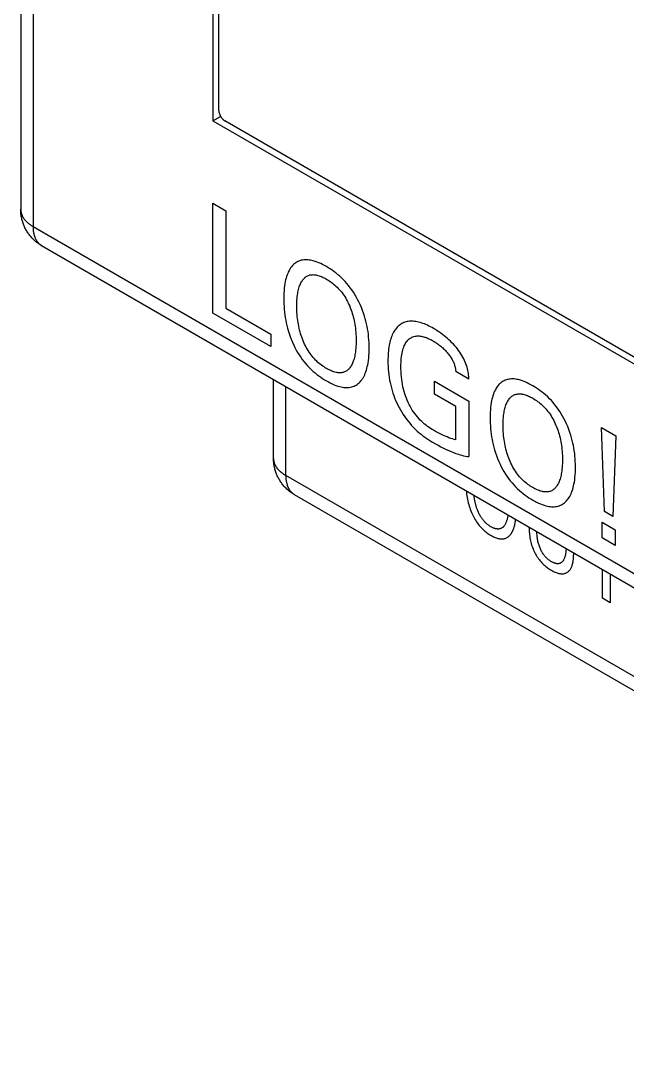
# Model space of a CAD drawing. Extents: x 0 to 420, y 0 to 297.
# Drawn here: x 152.38 to 166.81, y 137.94 to 162.54 of the extents above; entities that cross this region are included whole.
import ezdxf

# ---------------------------------------------------------------- set-up
doc = ezdxf.new("R2010")
doc.units = 0
doc.header["$LTSCALE"] = 23.1
doc.layers.add('40000_ISO', color=7, linetype='CONTINUOUS')

msp = doc.modelspace()

# ---------------------------------------------------------------- linework, layer by layer
at = {"layer": '40000_ISO', "color": 7, "linetype": 'CONTINUOUS'}
for p, q in [((152.384, 193.166), (152.384, 158.055)), ((152.677, 192.758), (152.677, 157.648)), ((156.955, 181.225), (156.955, 160.159)), ((157.096, 160.404), (157.096, 181.061)), ((156.955, 160.159), (157.137, 160.265)), ((156.955, 160.159), (180.289, 146.687)), ((180.218, 146.891), (157.237, 160.159)), ((156.955, 155.587), (156.955, 158.2)), ((156.955, 158.2), (157.264, 158.021)), ((157.264, 158.021), (157.264, 155.704)), ((152.677, 157.648), (226.923, 114.782)), ((157.264, 155.704), (158.332, 155.088)), ((158.332, 154.791), (156.955, 155.587)), ((158.332, 155.088), (158.332, 154.791)), ((158.394, 152.135), (158.394, 154.009)), ((162.223, 153.658), (162.223, 153.969)), ((162.223, 153.969), (163.039, 153.498)), ((163.039, 154.02), (162.729, 154.199)), ((158.687, 151.729), (158.687, 153.84)), ((162.729, 153.366), (162.223, 153.658)), ((163.039, 153.498), (163.039, 152.176)), ((162.729, 152.575), (162.729, 153.366)), ((166.262, 150.869), (166.195, 152.865)), ((166.195, 152.865), (166.532, 152.67)), ((166.532, 152.67), (166.464, 150.752)), ((232.933, 108.863), (158.687, 151.729)), ((233.14, 108.405), (158.894, 151.271)), ((166.464, 150.752), (166.262, 150.869)), ((166.206, 150.245), (166.206, 150.619)), ((166.206, 150.619), (166.52, 150.438)), ((166.52, 150.438), (166.52, 150.064)), ((166.52, 150.064), (166.206, 150.245)), ((166.218, 148.81), (166.218, 149.492)), ((166.401, 149.386), (166.401, 148.704)), ((166.401, 148.704), (166.218, 148.81))]:
    msp.add_line(p, q, dxfattribs=at)
for points in [[(157.096, 160.404), (157.096, 160.398), (157.096, 160.391), (157.097, 160.385), (157.098, 160.379), (157.098, 160.373), (157.099, 160.366), (157.101, 160.36), (157.102, 160.354), (157.103, 160.348), (157.105, 160.342), (157.107, 160.336), (157.109, 160.328), (157.111, 160.321), (157.114, 160.314), (157.117, 160.307), (157.12, 160.299), (157.123, 160.292), (157.126, 160.285), (157.13, 160.278), (157.133, 160.272), (157.137, 160.265), (157.141, 160.258), (157.145, 160.252), (157.15, 160.245), (157.154, 160.239), (157.158, 160.233), (157.163, 160.226), (157.168, 160.22), (157.173, 160.214), (157.178, 160.208), (157.183, 160.203), (157.188, 160.198), (157.192, 160.194), (157.197, 160.189), (157.202, 160.185), (157.206, 160.181), (157.211, 160.177), (157.216, 160.173), (157.221, 160.169), (157.227, 160.166), (157.232, 160.162), (157.237, 160.159)], [(152.884, 157.191), (152.86, 157.205), (152.836, 157.22), (152.813, 157.236), (152.79, 157.252), (152.768, 157.269), (152.746, 157.286), (152.724, 157.305), (152.703, 157.324), (152.683, 157.343), (152.663, 157.363), (152.647, 157.38), (152.631, 157.398), (152.616, 157.416), (152.601, 157.435), (152.586, 157.453), (152.572, 157.472), (152.558, 157.492), (152.545, 157.512), (152.532, 157.532), (152.52, 157.553), (152.508, 157.574), (152.496, 157.595), (152.486, 157.617), (152.475, 157.638), (152.466, 157.66), (152.457, 157.682), (152.448, 157.704), (152.44, 157.727), (152.432, 157.75), (152.425, 157.773), (152.418, 157.796), (152.412, 157.819), (152.407, 157.843), (152.402, 157.867), (152.398, 157.891), (152.394, 157.914), (152.391, 157.939), (152.388, 157.963), (152.386, 157.987), (152.385, 158.011), (152.384, 158.034), (152.384, 158.057)], [(152.384, 158.051), (152.384, 158.049), (152.384, 158.048), (152.384, 158.046), (152.384, 158.044), (152.384, 158.042)], [(152.384, 158.042), (152.385, 158.033), (152.385, 158.024), (152.386, 158.015), (152.388, 158.005), (152.389, 157.995), (152.392, 157.984), (152.394, 157.974), (152.397, 157.964), (152.4, 157.954), (152.403, 157.944), (152.407, 157.934), (152.411, 157.923), (152.415, 157.913), (152.42, 157.903), (152.425, 157.893), (152.43, 157.883), (152.435, 157.874), (152.441, 157.864), (152.447, 157.855), (152.453, 157.845), (152.46, 157.835), (152.467, 157.825), (152.475, 157.816), (152.482, 157.807), (152.49, 157.798), (152.498, 157.789), (152.506, 157.78), (152.516, 157.769), (152.527, 157.759), (152.538, 157.749), (152.549, 157.739), (152.56, 157.729), (152.572, 157.72), (152.583, 157.711), (152.596, 157.701), (152.609, 157.691), (152.622, 157.682), (152.636, 157.673), (152.649, 157.665), (152.663, 157.656), (152.677, 157.648)], [(152.677, 157.648), (152.677, 157.632), (152.677, 157.616), (152.678, 157.6), (152.679, 157.584), (152.68, 157.568), (152.682, 157.552), (152.684, 157.536), (152.686, 157.522), (152.688, 157.507), (152.691, 157.492), (152.694, 157.478), (152.697, 157.463), (152.701, 157.449), (152.705, 157.435), (152.709, 157.423), (152.713, 157.412), (152.717, 157.401), (152.721, 157.39), (152.725, 157.379), (152.73, 157.368), (152.735, 157.357), (152.74, 157.346), (152.746, 157.336), (152.751, 157.327), (152.757, 157.317), (152.763, 157.308), (152.769, 157.298), (152.775, 157.289), (152.782, 157.28), (152.789, 157.272), (152.796, 157.264), (152.803, 157.256), (152.81, 157.248), (152.817, 157.241), (152.825, 157.234), (152.833, 157.227), (152.841, 157.22), (152.849, 157.213), (152.857, 157.208), (152.864, 157.203), (152.871, 157.198)], [(152.871, 157.198), (152.873, 157.197), (152.874, 157.196), (152.876, 157.195), (152.878, 157.194), (152.879, 157.193)], [(152.881, 157.192), (152.882, 157.192), (227.13, 114.325)], [(158.873, 156.744), (158.848, 156.719), (158.825, 156.692), (158.803, 156.663), (158.783, 156.632), (158.764, 156.6), (158.747, 156.565), (158.732, 156.53), (158.718, 156.494), (158.705, 156.456), (158.694, 156.417), (158.683, 156.377), (158.675, 156.336), (158.667, 156.294), (158.658, 156.237), (158.651, 156.179), (158.646, 156.12), (158.643, 156.059), (158.641, 155.998), (158.64, 155.936), (158.641, 155.872), (158.643, 155.807), (158.646, 155.742), (158.651, 155.676), (158.658, 155.609), (158.666, 155.541), (158.675, 155.481), (158.686, 155.42), (158.698, 155.358), (158.712, 155.296), (158.727, 155.234), (158.745, 155.172), (158.766, 155.103), (158.79, 155.034), (158.816, 154.965), (158.845, 154.896), (158.876, 154.828), (158.905, 154.768), (158.936, 154.71), (158.969, 154.652), (159.004, 154.596), (159.041, 154.54), (159.079, 154.487), (159.119, 154.435), (159.161, 154.384), (159.204, 154.336), (159.248, 154.289), (159.293, 154.245), (159.338, 154.203), (159.382, 154.165), (159.427, 154.129), (159.472, 154.095), (159.517, 154.063), (159.562, 154.032), (159.608, 154.004), (159.654, 153.977), (159.699, 153.951), (159.744, 153.927), (159.79, 153.906), (159.835, 153.886), (159.88, 153.868), (159.924, 153.853), (159.968, 153.84), (160.002, 153.832), (160.036, 153.825), (160.07, 153.82), (160.102, 153.817), (160.135, 153.816), (160.166, 153.817), (160.197, 153.82), (160.227, 153.825), (160.256, 153.832), (160.284, 153.84), (160.311, 153.851), (160.337, 153.864), (160.362, 153.878), (160.386, 153.894), (160.409, 153.912), (160.431, 153.931)], [(160.431, 153.931), (160.454, 153.954), (160.475, 153.978), (160.495, 154.004), (160.514, 154.032), (160.532, 154.061), (160.548, 154.091), (160.563, 154.123), (160.578, 154.159), (160.592, 154.196), (160.605, 154.235), (160.616, 154.275), (160.626, 154.316), (160.635, 154.358), (160.642, 154.4), (160.651, 154.458), (160.658, 154.517), (160.663, 154.578), (160.666, 154.639), (160.668, 154.701), (160.669, 154.765), (160.668, 154.827), (160.666, 154.891), (160.662, 154.955), (160.657, 155.02), (160.65, 155.085), (160.642, 155.152), (160.632, 155.211), (160.621, 155.271), (160.609, 155.332), (160.594, 155.393), (160.578, 155.454), (160.56, 155.516), (160.538, 155.584), (160.513, 155.653), (160.486, 155.721), (160.457, 155.79), (160.425, 155.857), (160.395, 155.915), (160.364, 155.973), (160.33, 156.03), (160.295, 156.085), (160.259, 156.139), (160.221, 156.192), (160.181, 156.243), (160.139, 156.293), (160.097, 156.34), (160.053, 156.386), (160.009, 156.429), (159.964, 156.471), (159.92, 156.508), (159.876, 156.543), (159.832, 156.577), (159.788, 156.608), (159.743, 156.638), (159.698, 156.666), (159.654, 156.693), (159.608, 156.718), (159.563, 156.742), (159.519, 156.764), (159.474, 156.784), (159.43, 156.801), (159.385, 156.817), (159.342, 156.83), (159.308, 156.838), (159.274, 156.845), (159.241, 156.85), (159.208, 156.854), (159.176, 156.856), (159.145, 156.855), (159.114, 156.853), (159.084, 156.849), (159.055, 156.843), (159.028, 156.835), (159.001, 156.825), (158.975, 156.814), (158.95, 156.8), (158.926, 156.785), (158.903, 156.769), (158.881, 156.751), (158.873, 156.744)], [(159.099, 154.93), (159.082, 154.973), (159.066, 155.015), (159.052, 155.057), (159.039, 155.099), (159.027, 155.141), (159.016, 155.183), (159.005, 155.23), (158.995, 155.276), (158.986, 155.322), (158.978, 155.368), (158.972, 155.413), (158.966, 155.458), (158.961, 155.508), (158.957, 155.558), (158.953, 155.608), (158.951, 155.657), (158.95, 155.705), (158.95, 155.753), (158.95, 155.8), (158.951, 155.846), (158.953, 155.892), (158.957, 155.937), (158.961, 155.981), (158.966, 156.025), (158.971, 156.057), (158.977, 156.089), (158.983, 156.12), (158.991, 156.15), (158.999, 156.18), (159.007, 156.209), (159.017, 156.237), (159.027, 156.261), (159.037, 156.285), (159.048, 156.308), (159.061, 156.33), (159.073, 156.351), (159.087, 156.371), (159.102, 156.389), (159.115, 156.404), (159.129, 156.419), (159.143, 156.432), (159.158, 156.444), (159.174, 156.455), (159.191, 156.465), (159.208, 156.474), (159.225, 156.482), (159.244, 156.489), (159.262, 156.494), (159.281, 156.497), (159.301, 156.5), (159.321, 156.501), (159.342, 156.502), (159.363, 156.501), (159.384, 156.499), (159.406, 156.495), (159.428, 156.491), (159.452, 156.485), (159.477, 156.478), (159.502, 156.469), (159.527, 156.46), (159.552, 156.449), (159.577, 156.437), (159.603, 156.425), (159.628, 156.411), (159.654, 156.397), (159.682, 156.38), (159.711, 156.362), (159.74, 156.342), (159.768, 156.322), (159.797, 156.301), (159.825, 156.278), (159.853, 156.255), (159.88, 156.23), (159.909, 156.203), (159.936, 156.174), (159.963, 156.144), (159.99, 156.114), (160.016, 156.082), (160.041, 156.049), (160.065, 156.015), (160.088, 155.979), (160.111, 155.942), (160.132, 155.905), (160.152, 155.867), (160.172, 155.829), (160.19, 155.79), (160.207, 155.752), (160.211, 155.74)], [(160.211, 155.74), (160.227, 155.7), (160.242, 155.661), (160.256, 155.621), (160.269, 155.581), (160.281, 155.541), (160.291, 155.501), (160.303, 155.455), (160.313, 155.41), (160.322, 155.364), (160.33, 155.319), (160.336, 155.275), (160.342, 155.231), (160.348, 155.181), (160.352, 155.132), (160.355, 155.083), (160.357, 155.035), (160.359, 154.987), (160.359, 154.94), (160.359, 154.892), (160.357, 154.845), (160.355, 154.798), (160.352, 154.752), (160.348, 154.707), (160.343, 154.662), (160.338, 154.629), (160.332, 154.597), (160.326, 154.565), (160.319, 154.534), (160.311, 154.504), (160.302, 154.474), (160.293, 154.445), (160.283, 154.42), (160.273, 154.396), (160.262, 154.373), (160.251, 154.35), (160.238, 154.329), (160.224, 154.308), (160.21, 154.289), (160.197, 154.273), (160.183, 154.258), (160.169, 154.244), (160.154, 154.231), (160.138, 154.219), (160.121, 154.208), (160.104, 154.199), (160.086, 154.191), (160.068, 154.184), (160.049, 154.178), (160.03, 154.174), (160.01, 154.171), (159.99, 154.169), (159.969, 154.169), (159.948, 154.169), (159.926, 154.171), (159.904, 154.174), (159.882, 154.178), (159.857, 154.184), (159.832, 154.191), (159.807, 154.2), (159.782, 154.21), (159.756, 154.22), (159.731, 154.232), (159.705, 154.245), (159.679, 154.258), (159.654, 154.273), (159.624, 154.29), (159.596, 154.308), (159.567, 154.328), (159.538, 154.348), (159.509, 154.37), (159.481, 154.393), (159.453, 154.417), (159.425, 154.442), (159.397, 154.47), (159.369, 154.499), (159.342, 154.529), (159.315, 154.561), (159.289, 154.593), (159.264, 154.627), (159.24, 154.661), (159.217, 154.698), (159.194, 154.735), (159.173, 154.773), (159.153, 154.812), (159.133, 154.851), (159.116, 154.891), (159.099, 154.93)], [(163.039, 154.02), (163.039, 154.053), (163.038, 154.086), (163.035, 154.121), (163.03, 154.156), (163.025, 154.191), (163.017, 154.227), (163.009, 154.263), (162.998, 154.303), (162.985, 154.343), (162.971, 154.383), (162.955, 154.423), (162.937, 154.463), (162.918, 154.502), (162.897, 154.543), (162.873, 154.583), (162.848, 154.623), (162.823, 154.661), (162.796, 154.699), (162.768, 154.736), (162.736, 154.775), (162.704, 154.813), (162.672, 154.849), (162.638, 154.885), (162.604, 154.919), (162.567, 154.954), (162.53, 154.988), (162.492, 155.02), (162.454, 155.051), (162.416, 155.081), (162.373, 155.112), (162.33, 155.142), (162.288, 155.17), (162.245, 155.196), (162.202, 155.222), (162.165, 155.243), (162.128, 155.262), (162.091, 155.281), (162.055, 155.299), (162.018, 155.315), (161.982, 155.33), (161.945, 155.344), (161.909, 155.356), (161.873, 155.367), (161.841, 155.375), (161.81, 155.382), (161.778, 155.388), (161.748, 155.392), (161.717, 155.395), (161.687, 155.397), (161.657, 155.397), (161.628, 155.395), (161.6, 155.391), (161.573, 155.387), (161.547, 155.38), (161.521, 155.372), (161.496, 155.363), (161.472, 155.352), (161.448, 155.34), (161.425, 155.326), (161.403, 155.311), (161.382, 155.295), (161.36, 155.276), (161.339, 155.256), (161.319, 155.234), (161.3, 155.21), (161.282, 155.186), (161.265, 155.16), (161.249, 155.133), (161.234, 155.105), (161.219, 155.074), (161.206, 155.041), (161.193, 155.007), (161.182, 154.972), (161.171, 154.936), (161.162, 154.9), (161.153, 154.862), (161.146, 154.823), (161.138, 154.779), (161.132, 154.735), (161.127, 154.689), (161.123, 154.643), (161.12, 154.595), (161.118, 154.548), (161.116, 154.499), (161.116, 154.451)], [(162.729, 152.575), (162.689, 152.585), (162.648, 152.597), (162.608, 152.611), (162.567, 152.626), (162.523, 152.643), (162.479, 152.661), (162.435, 152.681), (162.391, 152.701), (162.344, 152.724), (162.296, 152.749), (162.249, 152.774), (162.202, 152.802), (162.166, 152.823), (162.13, 152.846), (162.095, 152.87), (162.059, 152.895), (162.024, 152.922), (161.989, 152.95), (161.954, 152.979), (161.919, 153.012), (161.884, 153.046), (161.85, 153.082), (161.817, 153.12), (161.785, 153.159), (161.753, 153.2), (161.724, 153.241), (161.696, 153.284), (161.67, 153.327), (161.645, 153.372), (161.621, 153.417), (161.599, 153.463), (161.576, 153.515), (161.555, 153.567), (161.535, 153.619), (161.518, 153.671), (161.503, 153.723), (161.487, 153.782), (161.474, 153.839), (161.462, 153.896), (161.453, 153.953), (161.445, 154.009), (161.437, 154.073), (161.432, 154.136), (161.428, 154.198), (161.426, 154.26), (161.426, 154.32), (161.426, 154.369), (161.428, 154.417), (161.43, 154.464), (161.434, 154.51), (161.439, 154.556), (161.445, 154.6), (161.452, 154.638), (161.46, 154.676), (161.47, 154.712), (161.48, 154.747), (161.492, 154.781), (161.505, 154.813), (161.517, 154.837), (161.529, 154.86), (161.542, 154.883), (161.557, 154.903), (161.572, 154.923), (161.588, 154.942), (161.605, 154.959), (161.624, 154.976), (161.645, 154.991), (161.666, 155.004), (161.688, 155.016), (161.711, 155.025), (161.735, 155.033), (161.761, 155.039), (161.784, 155.043), (161.807, 155.044), (161.832, 155.045), (161.856, 155.044), (161.882, 155.041), (161.907, 155.038), (161.933, 155.032), (161.959, 155.026)], [(161.959, 155.026), (161.981, 155.02), (162.003, 155.013), (162.025, 155.005), (162.046, 154.997), (162.069, 154.988), (162.091, 154.978), (162.113, 154.968), (162.135, 154.957), (162.157, 154.945), (162.179, 154.933), (162.202, 154.92), (162.223, 154.908), (162.244, 154.895), (162.265, 154.881), (162.286, 154.867), (162.307, 154.852), (162.327, 154.837), (162.35, 154.819), (162.373, 154.801), (162.396, 154.781), (162.419, 154.761), (162.441, 154.74), (162.462, 154.719), (162.483, 154.697), (162.503, 154.675), (162.524, 154.652), (162.543, 154.628), (162.558, 154.609), (162.573, 154.59), (162.588, 154.57), (162.601, 154.55), (162.615, 154.529), (162.628, 154.508), (162.64, 154.486), (162.651, 154.467), (162.661, 154.446), (162.671, 154.426), (162.679, 154.405), (162.688, 154.385), (162.695, 154.364), (162.702, 154.343), (162.708, 154.325), (162.713, 154.306), (162.717, 154.288), (162.721, 154.27), (162.724, 154.252), (162.726, 154.234), (162.728, 154.216), (162.729, 154.199)], [(161.116, 154.451), (161.117, 154.387), (161.119, 154.323), (161.123, 154.257), (161.129, 154.191), (161.136, 154.124), (161.145, 154.057), (161.156, 153.996), (161.167, 153.935), (161.181, 153.874), (161.197, 153.812), (161.214, 153.75), (161.234, 153.687), (161.254, 153.629), (161.275, 153.571), (161.299, 153.513), (161.325, 153.456), (161.352, 153.399), (161.381, 153.342), (161.412, 153.286), (161.445, 153.23), (161.48, 153.175), (161.516, 153.121), (161.554, 153.069), (161.593, 153.018), (161.635, 152.968), (161.678, 152.919), (161.722, 152.872), (161.767, 152.827), (161.813, 152.784), (161.859, 152.744), (161.904, 152.707), (161.949, 152.671), (161.995, 152.638), (162.041, 152.606), (162.087, 152.575), (162.133, 152.546), (162.179, 152.518), (162.244, 152.481), (162.309, 152.445), (162.375, 152.411), (162.439, 152.378), (162.504, 152.348), (162.562, 152.322), (162.62, 152.297), (162.677, 152.274), (162.734, 152.253), (162.791, 152.234), (162.833, 152.221), (162.875, 152.209), (162.916, 152.198), (162.957, 152.189), (162.998, 152.182), (163.039, 152.176)], [(165.337, 151.099), (165.359, 151.122), (165.381, 151.146), (165.401, 151.172), (165.42, 151.199), (165.437, 151.228), (165.454, 151.259), (165.469, 151.29), (165.484, 151.326), (165.498, 151.364), (165.51, 151.403), (165.521, 151.442), (165.531, 151.483), (165.54, 151.525), (165.548, 151.568), (165.556, 151.626), (165.563, 151.685), (165.568, 151.745), (165.572, 151.807), (165.574, 151.869), (165.574, 151.932), (165.573, 151.995), (165.571, 152.058), (165.568, 152.123), (165.563, 152.187), (165.556, 152.253), (165.547, 152.32), (165.538, 152.379), (165.527, 152.439), (165.514, 152.5), (165.5, 152.561), (165.484, 152.622), (165.466, 152.684), (165.444, 152.752), (165.419, 152.821), (165.392, 152.889), (165.362, 152.957), (165.33, 153.025), (165.301, 153.083), (165.269, 153.141), (165.236, 153.197), (165.201, 153.253), (165.164, 153.307), (165.126, 153.36), (165.086, 153.411), (165.045, 153.461), (165.002, 153.508), (164.959, 153.554), (164.914, 153.597), (164.869, 153.638), (164.826, 153.676), (164.782, 153.711), (164.738, 153.744), (164.693, 153.776), (164.649, 153.806), (164.604, 153.834), (164.559, 153.861), (164.514, 153.886), (164.469, 153.91), (164.424, 153.932), (164.379, 153.951), (164.335, 153.969), (164.291, 153.985), (164.247, 153.998), (164.213, 154.006), (164.18, 154.013), (164.147, 154.018), (164.114, 154.022), (164.082, 154.023), (164.05, 154.023), (164.02, 154.021), (163.99, 154.017), (163.961, 154.011), (163.933, 154.003), (163.906, 153.993), (163.88, 153.982), (163.855, 153.968), (163.831, 153.953), (163.808, 153.937), (163.786, 153.918), (163.779, 153.912)], [(163.779, 153.912), (163.754, 153.887), (163.73, 153.86), (163.709, 153.831), (163.688, 153.8), (163.67, 153.767), (163.652, 153.733), (163.637, 153.698), (163.623, 153.662), (163.61, 153.624), (163.599, 153.585), (163.589, 153.545), (163.58, 153.504), (163.572, 153.462), (163.564, 153.405), (163.557, 153.347), (163.552, 153.287), (163.548, 153.227), (163.546, 153.166), (163.546, 153.104), (163.546, 153.04), (163.548, 152.975), (163.552, 152.91), (163.557, 152.843), (163.563, 152.776), (163.572, 152.709), (163.581, 152.648), (163.591, 152.587), (163.603, 152.526), (163.617, 152.464), (163.633, 152.402), (163.65, 152.339), (163.672, 152.27), (163.695, 152.201), (163.722, 152.132), (163.75, 152.064), (163.781, 151.995), (163.811, 151.936), (163.842, 151.877), (163.875, 151.82), (163.91, 151.763), (163.946, 151.708), (163.985, 151.655), (164.025, 151.602), (164.067, 151.552), (164.109, 151.503), (164.153, 151.457), (164.198, 151.413), (164.244, 151.371), (164.288, 151.333), (164.333, 151.297), (164.377, 151.263), (164.423, 151.231), (164.468, 151.2), (164.513, 151.172), (164.559, 151.144), (164.605, 151.119), (164.65, 151.095), (164.695, 151.073), (164.74, 151.054), (164.785, 151.036), (164.83, 151.021), (164.874, 151.008), (164.908, 150.999), (164.942, 150.993), (164.975, 150.988), (165.008, 150.985), (165.04, 150.984), (165.072, 150.985), (165.103, 150.988), (165.133, 150.993), (165.162, 150.999), (165.19, 151.008), (165.217, 151.019), (165.243, 151.032), (165.268, 151.046), (165.292, 151.062), (165.315, 151.08), (165.337, 151.099)], [(164.004, 152.098), (163.987, 152.14), (163.972, 152.183), (163.958, 152.225), (163.944, 152.267), (163.932, 152.309), (163.921, 152.351), (163.91, 152.398), (163.9, 152.444), (163.892, 152.49), (163.884, 152.535), (163.877, 152.581), (163.872, 152.626), (163.866, 152.676), (163.862, 152.726), (163.859, 152.776), (163.857, 152.825), (163.855, 152.873), (163.855, 152.921), (163.856, 152.968), (163.857, 153.014), (163.859, 153.06), (163.862, 153.105), (163.867, 153.149), (163.872, 153.193), (163.877, 153.225), (163.883, 153.257), (163.889, 153.288), (163.896, 153.318), (163.904, 153.348), (163.913, 153.377), (163.923, 153.405), (163.932, 153.429), (163.943, 153.453), (163.954, 153.476), (163.966, 153.498), (163.979, 153.519), (163.993, 153.538), (164.007, 153.557), (164.021, 153.572), (164.034, 153.586), (164.049, 153.6), (164.064, 153.612), (164.08, 153.623), (164.096, 153.633), (164.113, 153.642), (164.131, 153.65), (164.149, 153.656), (164.168, 153.661), (164.187, 153.665), (164.207, 153.668), (164.227, 153.669), (164.247, 153.669), (164.268, 153.668), (164.29, 153.666), (164.311, 153.663), (164.333, 153.659), (164.358, 153.653), (164.382, 153.646), (164.407, 153.637), (164.432, 153.627), (164.457, 153.617), (164.483, 153.605), (164.508, 153.592), (164.534, 153.579), (164.559, 153.565), (164.588, 153.548), (164.617, 153.529), (164.645, 153.51), (164.674, 153.49), (164.702, 153.469), (164.73, 153.446), (164.758, 153.422), (164.786, 153.397), (164.814, 153.37), (164.842, 153.342), (164.869, 153.312), (164.896, 153.281), (164.921, 153.249), (164.946, 153.216), (164.97, 153.182), (164.994, 153.147), (165.016, 153.11), (165.038, 153.073), (165.058, 153.035), (165.077, 152.997), (165.095, 152.958), (165.112, 152.919), (165.117, 152.908)], [(165.117, 152.908), (165.133, 152.868), (165.148, 152.828), (165.162, 152.788), (165.174, 152.748), (165.186, 152.709), (165.197, 152.669), (165.208, 152.623), (165.218, 152.578), (165.227, 152.532), (165.235, 152.487), (165.242, 152.443), (165.248, 152.398), (165.253, 152.349), (165.257, 152.299), (165.261, 152.251), (165.263, 152.202), (165.264, 152.155), (165.265, 152.107), (165.264, 152.06), (165.263, 152.012), (165.261, 151.966), (165.258, 151.92), (165.253, 151.875), (165.248, 151.83), (165.243, 151.797), (165.238, 151.765), (165.232, 151.733), (165.225, 151.702), (165.217, 151.672), (165.208, 151.642), (165.198, 151.613), (165.189, 151.588), (165.179, 151.564), (165.168, 151.54), (165.156, 151.518), (165.143, 151.496), (165.13, 151.476), (165.116, 151.456), (165.102, 151.441), (165.089, 151.426), (165.074, 151.412), (165.059, 151.399), (165.043, 151.387), (165.027, 151.376), (165.01, 151.367), (164.992, 151.358), (164.973, 151.351), (164.955, 151.346), (164.935, 151.342), (164.915, 151.339), (164.895, 151.337), (164.874, 151.336), (164.853, 151.337), (164.832, 151.339), (164.81, 151.342), (164.788, 151.346), (164.763, 151.352), (164.738, 151.359), (164.713, 151.368), (164.688, 151.377), (164.662, 151.388), (164.636, 151.4), (164.611, 151.413), (164.585, 151.426), (164.559, 151.441), (164.53, 151.458), (164.501, 151.476), (164.472, 151.496), (164.443, 151.516), (164.415, 151.538), (164.386, 151.561), (164.358, 151.585), (164.331, 151.61), (164.302, 151.638), (164.274, 151.667), (164.247, 151.697), (164.22, 151.728), (164.195, 151.761), (164.17, 151.795), (164.146, 151.829), (164.122, 151.866), (164.1, 151.903), (164.078, 151.941), (164.058, 151.98), (164.039, 152.019), (164.021, 152.058), (164.004, 152.098)], [(158.894, 151.271), (158.87, 151.285), (158.846, 151.3), (158.823, 151.316), (158.801, 151.332), (158.778, 151.349), (158.756, 151.367), (158.735, 151.385), (158.714, 151.404), (158.693, 151.423), (158.674, 151.444), (158.657, 151.461), (158.642, 151.478), (158.626, 151.497), (158.611, 151.515), (158.597, 151.534), (158.583, 151.553), (158.569, 151.573), (158.555, 151.593), (158.542, 151.613), (158.53, 151.634), (158.518, 151.654), (158.507, 151.676), (158.496, 151.697), (158.486, 151.719), (158.476, 151.74), (158.467, 151.762), (158.458, 151.785), (158.45, 151.807), (158.442, 151.83), (158.435, 151.853), (158.429, 151.876), (158.423, 151.9), (158.417, 151.923), (158.412, 151.947), (158.408, 151.971), (158.404, 151.995), (158.401, 152.019), (158.399, 152.043), (158.397, 152.067), (158.395, 152.091), (158.394, 152.114), (158.394, 152.137)], [(158.394, 152.132), (158.394, 152.13), (158.394, 152.128), (158.394, 152.126), (158.394, 152.124), (158.394, 152.123)], [(158.394, 152.123), (158.395, 152.114), (158.396, 152.105), (158.397, 152.096), (158.398, 152.085), (158.4, 152.075), (158.402, 152.065), (158.404, 152.054), (158.407, 152.044), (158.41, 152.034), (158.413, 152.024), (158.417, 152.014), (158.421, 152.004), (158.425, 151.994), (158.43, 151.984), (158.435, 151.974), (158.44, 151.964), (158.446, 151.954), (158.451, 151.945), (158.457, 151.935), (158.464, 151.925), (158.471, 151.915), (158.478, 151.906), (158.485, 151.896), (158.493, 151.887), (158.5, 151.878), (158.508, 151.869), (158.517, 151.86), (158.527, 151.85), (158.537, 151.839), (158.548, 151.829), (158.559, 151.819), (158.571, 151.809), (158.582, 151.8), (158.594, 151.791), (158.607, 151.781), (158.62, 151.772), (158.633, 151.763), (158.646, 151.754), (158.66, 151.745), (158.673, 151.737), (158.687, 151.729)], [(158.687, 151.729), (158.687, 151.713), (158.688, 151.697), (158.688, 151.681), (158.689, 151.665), (158.691, 151.649), (158.692, 151.633), (158.694, 151.617), (158.696, 151.602), (158.699, 151.587), (158.701, 151.573), (158.704, 151.558), (158.708, 151.544), (158.712, 151.53), (158.716, 151.515), (158.719, 151.504), (158.723, 151.493), (158.727, 151.481), (158.731, 151.47), (158.736, 151.459), (158.741, 151.448), (158.746, 151.437), (158.751, 151.426), (158.756, 151.417), (158.762, 151.407), (158.767, 151.397), (158.773, 151.388), (158.779, 151.379), (158.786, 151.37), (158.792, 151.361), (158.799, 151.352), (158.806, 151.344), (158.813, 151.336), (158.82, 151.329), (158.828, 151.321), (158.835, 151.314), (158.843, 151.307), (158.851, 151.3), (158.86, 151.294), (158.868, 151.288), (158.877, 151.282), (158.885, 151.276)], [(162.976, 151.364), (162.98, 151.327), (162.986, 151.286), (162.992, 151.245), (162.999, 151.203), (163.007, 151.162), (163.017, 151.119), (163.027, 151.077), (163.037, 151.039), (163.049, 151.001), (163.061, 150.963), (163.074, 150.924), (163.089, 150.886), (163.104, 150.848), (163.119, 150.815), (163.134, 150.782), (163.151, 150.75), (163.168, 150.718), (163.186, 150.686), (163.205, 150.655), (163.225, 150.625), (163.245, 150.597), (163.265, 150.569), (163.287, 150.542), (163.309, 150.516), (163.331, 150.491), (163.354, 150.467), (163.378, 150.444), (163.401, 150.424), (163.423, 150.404), (163.447, 150.385), (163.47, 150.368), (163.493, 150.351), (163.517, 150.335), (163.541, 150.32), (163.564, 150.306), (163.585, 150.294), (163.606, 150.283), (163.627, 150.273), (163.648, 150.263), (163.669, 150.255), (163.689, 150.247), (163.71, 150.24), (163.73, 150.234), (163.75, 150.23), (163.768, 150.226), (163.786, 150.224), (163.804, 150.222), (163.822, 150.222), (163.839, 150.222), (163.856, 150.223), (163.872, 150.226), (163.888, 150.229), (163.903, 150.234), (163.919, 150.239), (163.934, 150.246), (163.949, 150.254), (163.962, 150.262), (163.976, 150.272), (163.989, 150.282), (164.001, 150.293), (164.013, 150.305), (164.024, 150.318)], [(163.236, 150.931), (163.231, 150.946), (163.225, 150.962), (163.22, 150.977), (163.215, 150.993), (163.211, 151.008), (163.206, 151.024), (163.202, 151.039), (163.198, 151.055), (163.194, 151.07), (163.191, 151.085), (163.187, 151.1), (163.183, 151.118), (163.18, 151.136), (163.177, 151.153), (163.173, 151.171), (163.171, 151.188), (163.168, 151.205), (163.165, 151.223), (163.163, 151.24), (163.161, 151.257)], [(163.968, 150.791), (163.966, 150.772), (163.963, 150.753), (163.959, 150.735), (163.956, 150.716), (163.952, 150.699), (163.947, 150.681), (163.942, 150.664), (163.937, 150.649), (163.932, 150.633), (163.927, 150.619), (163.921, 150.604), (163.915, 150.591), (163.908, 150.577), (163.901, 150.564), (163.893, 150.552), (163.887, 150.542), (163.881, 150.533), (163.874, 150.525), (163.867, 150.516), (163.86, 150.508), (163.852, 150.501), (163.844, 150.494), (163.836, 150.488), (163.827, 150.482), (163.818, 150.476), (163.809, 150.471), (163.8, 150.468), (163.791, 150.464), (163.782, 150.461), (163.772, 150.459), (163.762, 150.457), (163.752, 150.456), (163.742, 150.455), (163.732, 150.455), (163.721, 150.455), (163.71, 150.456), (163.699, 150.458), (163.688, 150.46), (163.676, 150.462), (163.664, 150.466), (163.651, 150.469), (163.639, 150.474), (163.627, 150.479), (163.614, 150.484), (163.602, 150.49), (163.589, 150.496), (163.577, 150.503), (163.564, 150.51), (163.55, 150.518), (163.537, 150.527), (163.523, 150.536), (163.509, 150.545), (163.496, 150.555), (163.482, 150.566), (163.469, 150.577), (163.455, 150.589), (163.442, 150.601), (163.429, 150.614), (163.416, 150.627), (163.403, 150.642), (163.39, 150.656), (163.377, 150.672), (163.365, 150.687), (163.353, 150.703), (163.342, 150.72), (163.331, 150.737), (163.32, 150.754), (163.309, 150.773), (163.298, 150.792), (163.288, 150.811), (163.278, 150.831), (163.269, 150.851), (163.26, 150.871), (163.252, 150.891), (163.244, 150.911), (163.236, 150.931)], [(164.024, 150.318), (164.03, 150.326), (164.037, 150.334), (164.043, 150.342), (164.049, 150.351), (164.054, 150.36), (164.06, 150.368), (164.065, 150.378), (164.07, 150.387), (164.075, 150.396), (164.08, 150.406), (164.085, 150.416), (164.089, 150.426), (164.094, 150.436), (164.098, 150.447), (164.102, 150.457), (164.107, 150.47), (164.111, 150.483), (164.115, 150.496), (164.119, 150.509), (164.123, 150.523), (164.127, 150.537), (164.13, 150.551), (164.133, 150.565), (164.136, 150.579), (164.139, 150.593), (164.142, 150.608), (164.144, 150.623), (164.147, 150.637), (164.149, 150.652), (164.151, 150.668), (164.153, 150.684)], [(164.472, 150.495), (164.472, 150.46), (164.473, 150.424), (164.475, 150.388), (164.478, 150.351), (164.482, 150.314), (164.487, 150.277), (164.492, 150.244), (164.498, 150.21), (164.506, 150.177), (164.514, 150.143), (164.523, 150.109), (164.533, 150.074), (164.544, 150.043), (164.555, 150.012), (164.568, 149.981), (164.581, 149.95), (164.595, 149.919), (164.611, 149.889), (164.626, 149.86), (164.642, 149.831), (164.66, 149.804), (164.678, 149.776), (164.696, 149.75), (164.716, 149.724), (164.736, 149.699), (164.757, 149.674), (164.779, 149.651), (164.801, 149.628), (164.824, 149.607), (164.846, 149.587), (164.868, 149.568), (164.891, 149.551), (164.913, 149.534), (164.935, 149.518), (164.958, 149.503), (164.98, 149.489), (165.003, 149.476), (165.025, 149.463), (165.048, 149.451), (165.07, 149.44), (165.092, 149.43), (165.115, 149.421), (165.137, 149.413), (165.159, 149.406), (165.176, 149.402), (165.193, 149.398), (165.209, 149.395), (165.226, 149.393), (165.242, 149.392), (165.258, 149.391), (165.274, 149.392), (165.289, 149.393), (165.304, 149.395), (165.318, 149.399), (165.332, 149.403), (165.345, 149.408), (165.358, 149.413), (165.371, 149.42), (165.383, 149.428), (165.395, 149.436), (165.406, 149.445), (165.417, 149.456), (165.428, 149.467), (165.438, 149.479), (165.447, 149.491), (165.456, 149.504), (165.464, 149.518), (165.472, 149.533), (165.48, 149.549), (165.487, 149.566), (165.493, 149.584), (165.5, 149.603), (165.505, 149.622), (165.51, 149.641), (165.514, 149.661), (165.518, 149.681), (165.522, 149.709), (165.526, 149.736), (165.529, 149.765), (165.531, 149.793), (165.532, 149.823), (165.533, 149.852), (165.534, 149.882)], [(165.351, 149.993), (165.35, 149.972), (165.349, 149.951), (165.347, 149.93), (165.345, 149.91), (165.343, 149.89), (165.34, 149.873), (165.337, 149.855), (165.334, 149.838), (165.33, 149.821), (165.326, 149.805), (165.322, 149.789), (165.317, 149.773), (165.312, 149.76), (165.306, 149.747), (165.3, 149.735), (165.294, 149.723), (165.288, 149.711), (165.28, 149.7), (165.273, 149.69), (165.266, 149.682), (165.26, 149.675), (165.253, 149.668), (165.245, 149.662), (165.237, 149.656), (165.229, 149.65), (165.221, 149.645), (165.212, 149.641), (165.203, 149.638), (165.194, 149.635), (165.185, 149.633), (165.175, 149.631), (165.166, 149.63), (165.156, 149.63), (165.145, 149.63), (165.135, 149.631), (165.124, 149.632), (165.114, 149.634), (165.102, 149.637), (165.09, 149.64), (165.078, 149.644), (165.065, 149.648), (165.053, 149.654), (165.041, 149.659), (165.028, 149.665), (165.016, 149.672), (165.004, 149.679), (164.99, 149.687), (164.976, 149.696), (164.962, 149.705), (164.948, 149.715), (164.934, 149.726), (164.921, 149.737), (164.907, 149.748), (164.894, 149.761), (164.88, 149.774), (164.867, 149.788), (164.853, 149.803), (164.84, 149.819), (164.828, 149.835), (164.816, 149.851), (164.804, 149.868), (164.793, 149.886), (164.781, 149.905), (164.771, 149.924), (164.761, 149.943), (164.752, 149.962), (164.743, 149.981), (164.734, 150.001), (164.725, 150.024), (164.717, 150.046), (164.709, 150.069), (164.702, 150.091), (164.696, 150.113), (164.69, 150.136), (164.684, 150.161), (164.679, 150.185), (164.674, 150.21), (164.67, 150.235), (164.666, 150.259), (164.663, 150.283), (164.661, 150.311), (164.658, 150.339), (164.657, 150.367), (164.655, 150.394)]]:
    msp.add_lwpolyline(points, dxfattribs=at)

doc.saveas('drawing.dxf')
